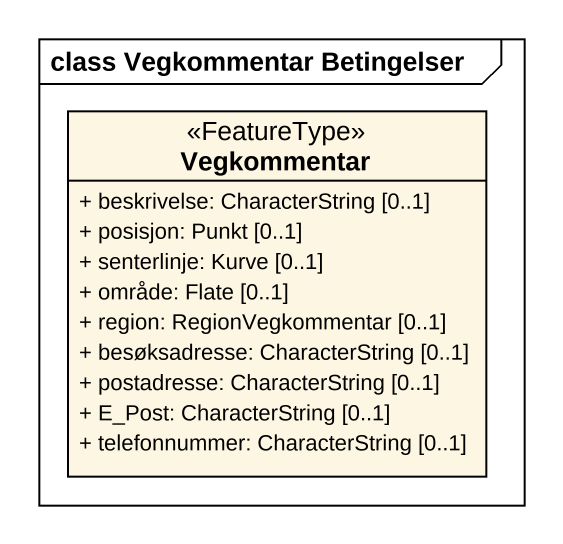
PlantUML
@startuml
mainframe class Vegkommentar Betingelser
hide circle
hide empty members
skinparam classAttributeIconSize 0
class Vegkommentar <<FeatureType>> {
  + beskrivelse: CharacterString [0..1]
  + posisjon: Punkt [0..1]
  + senterlinje: Kurve [0..1]
  + område: Flate [0..1]
  + region: RegionVegkommentar [0..1]
  + besøksadresse: CharacterString [0..1]
  + postadresse: CharacterString [0..1]
  + E_Post: CharacterString [0..1]
  + telefonnummer: CharacterString [0..1]
}
@enduml
